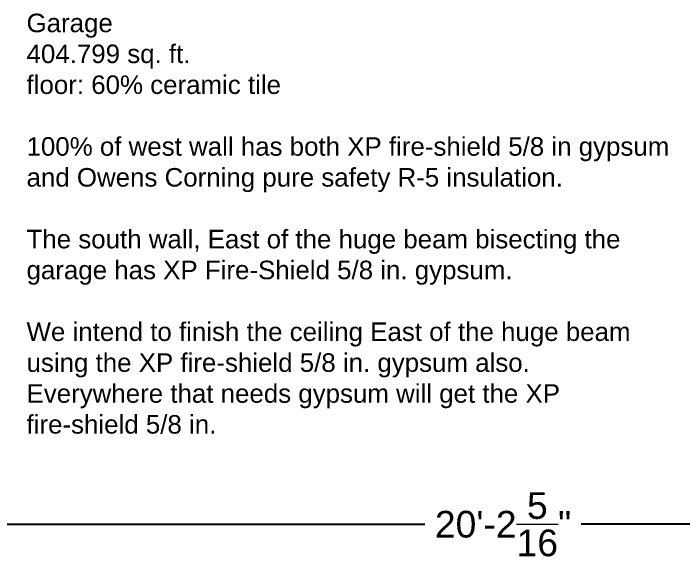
# Model space of a CAD drawing. Header units: inches. Extents: x -475 to -13, y 578 to 1095.
# Drawn here: x -199.8 to -127.4, y 936.2 to 994.8 of the extents above; entities that cross this region are included whole.
import ezdxf

# ---------------------------------------------------------------- set-up
doc = ezdxf.new("R2010")
doc.units = ezdxf.units.IN
doc.header["$MEASUREMENT"] = 0
doc.layers.get('0').update_dxf_attribs({"color": 1, "lineweight": 9})
doc.layers.add('A-101-Dimensions', color=7, linetype='Continuous', lineweight=9)
doc.layers.add('A-101-Text', color=7, linetype='Continuous', lineweight=9)
doc.styles.add('Annotative', font='Arial.ttf')
doc.styles.get("Standard").update_dxf_attribs({"font": 'Arial.ttf', "height": 2})
doc.dimstyles.new('Annotative', dxfattribs={"dimtxt": 0.18, "dimasz": 0.18, "dimexe": 0.18, "dimexo": 0.0625, "dimgap": 0.09, "dimtad": 0, "dimtih": 1, "dimtoh": 1, "dimdec": 4, "dimzin": 0, "dimdsep": 46, "dimlunit": 4, "dimtxsty": 'Annotative', "dimblk": 'ARCHTICK', "dimblk1": 'ARCHTICK', "dimblk2": 'ARCHTICK', "dimcen": 0.09, "dimadec": 0, "dimazin": 0, "dimtfac": 1, "dimtdec": 4, "dimtofl": 0, "dimtmove": 0, "dimatfit": 3, "dimldrblk": 'ARCHTICK', "dimfxl": 1, "dimtolj": 1, "dimtzin": 0, "dimarcsym": 0})

# ---------------------------------------------------------------- blocks, each defined once
blk = doc.blocks.new('_ArchTick')
at = {"color": 0, "linetype": 'ByBlock', "lineweight": 30, "const_width": 0.15}
blk.add_lwpolyline([(-0.5, -0.5), (0.5, 0.5)], dxfattribs=at)
blk = doc.blocks.new('*D494')
at = {"layer": 'A-101-Dimensions', "color": 0, "lineweight": -2, "transparency": 16777216}
for p, q in [((-268.068, 940.715), (-268.068, 936.787)), ((-25.761, 940.715), (-25.761, 936.787)), ((-268.068, 939.667), (-155.348, 939.667)), ((-25.761, 939.667), (-138.481, 939.667))]:
    blk.add_line(p, q, dxfattribs=at)
at = {"layer": 'A-101-Dimensions', "color": 0, "lineweight": -2, "transparency": 16777216, "xscale": 2.88, "yscale": 2.88, "zscale": 2.88, "rotation": 180}
blk.add_blockref('_ArchTick', (-268.068, 939.667), dxfattribs=at)
at = {"layer": 'A-101-Dimensions', "color": 0, "lineweight": -2, "transparency": 16777216, "xscale": 2.88, "yscale": 2.88, "zscale": 2.88}
blk.add_blockref('_ArchTick', (-25.761, 939.667), dxfattribs=at)
at = {"layer": 'A-101-Dimensions', "color": 0, "lineweight": 5, "transparency": 16777216, "insert": (-146.915, 939.667), "char_height": 2.88, "attachment_point": 5, "style": 'Annotative'}
blk.add_mtext('\\A1;20\'-2{\\H1x;\\S5/16;}"', dxfattribs=at)

msp = doc.modelspace()

# ---------------------------------------------------------------- texts
at = {"layer": 'A-101-Text', "lineweight": 5, "insert": (-198.37673, 994.79164), "char_height": 2, "width": 69.6250124, "attachment_point": 1}
msp.add_mtext('Garage\\P404.799 sq. ft.^Jfloor: 60% ceramic tile\\P\\P100% of west wall has both XP fire-shield 5/8 in gypsum and Owens Corning pure safety R-5 insulation.\\P\\PThe south wall, East of the huge beam bisecting the garage has XP Fire-Shield 5/8 in. gypsum.\\P\\PWe intend to finish the ceiling East of the huge beam using the XP fire-shield 5/8 in. gypsum also. Everywhere that needs gypsum will get the XP fire-shield 5/8 in.', dxfattribs=at)

# ---------------------------------------------------------------- dimensions: what is measured, and where the dimension line sits
at = {"layer": 'A-101-Dimensions', "lineweight": 5}
dim = msp.add_linear_dim(base=(-268.06809, 939.66676), p1=(-25.76099, 941.71517), p2=(-268.06809, 941.71517), dimstyle='Annotative', dxfattribs=at)
dim.commit()
dim.dimension.update_dxf_attribs({"geometry": '*D494', "text_midpoint": (-146.91454, 939.66676)})

doc.saveas('drawing.dxf')
